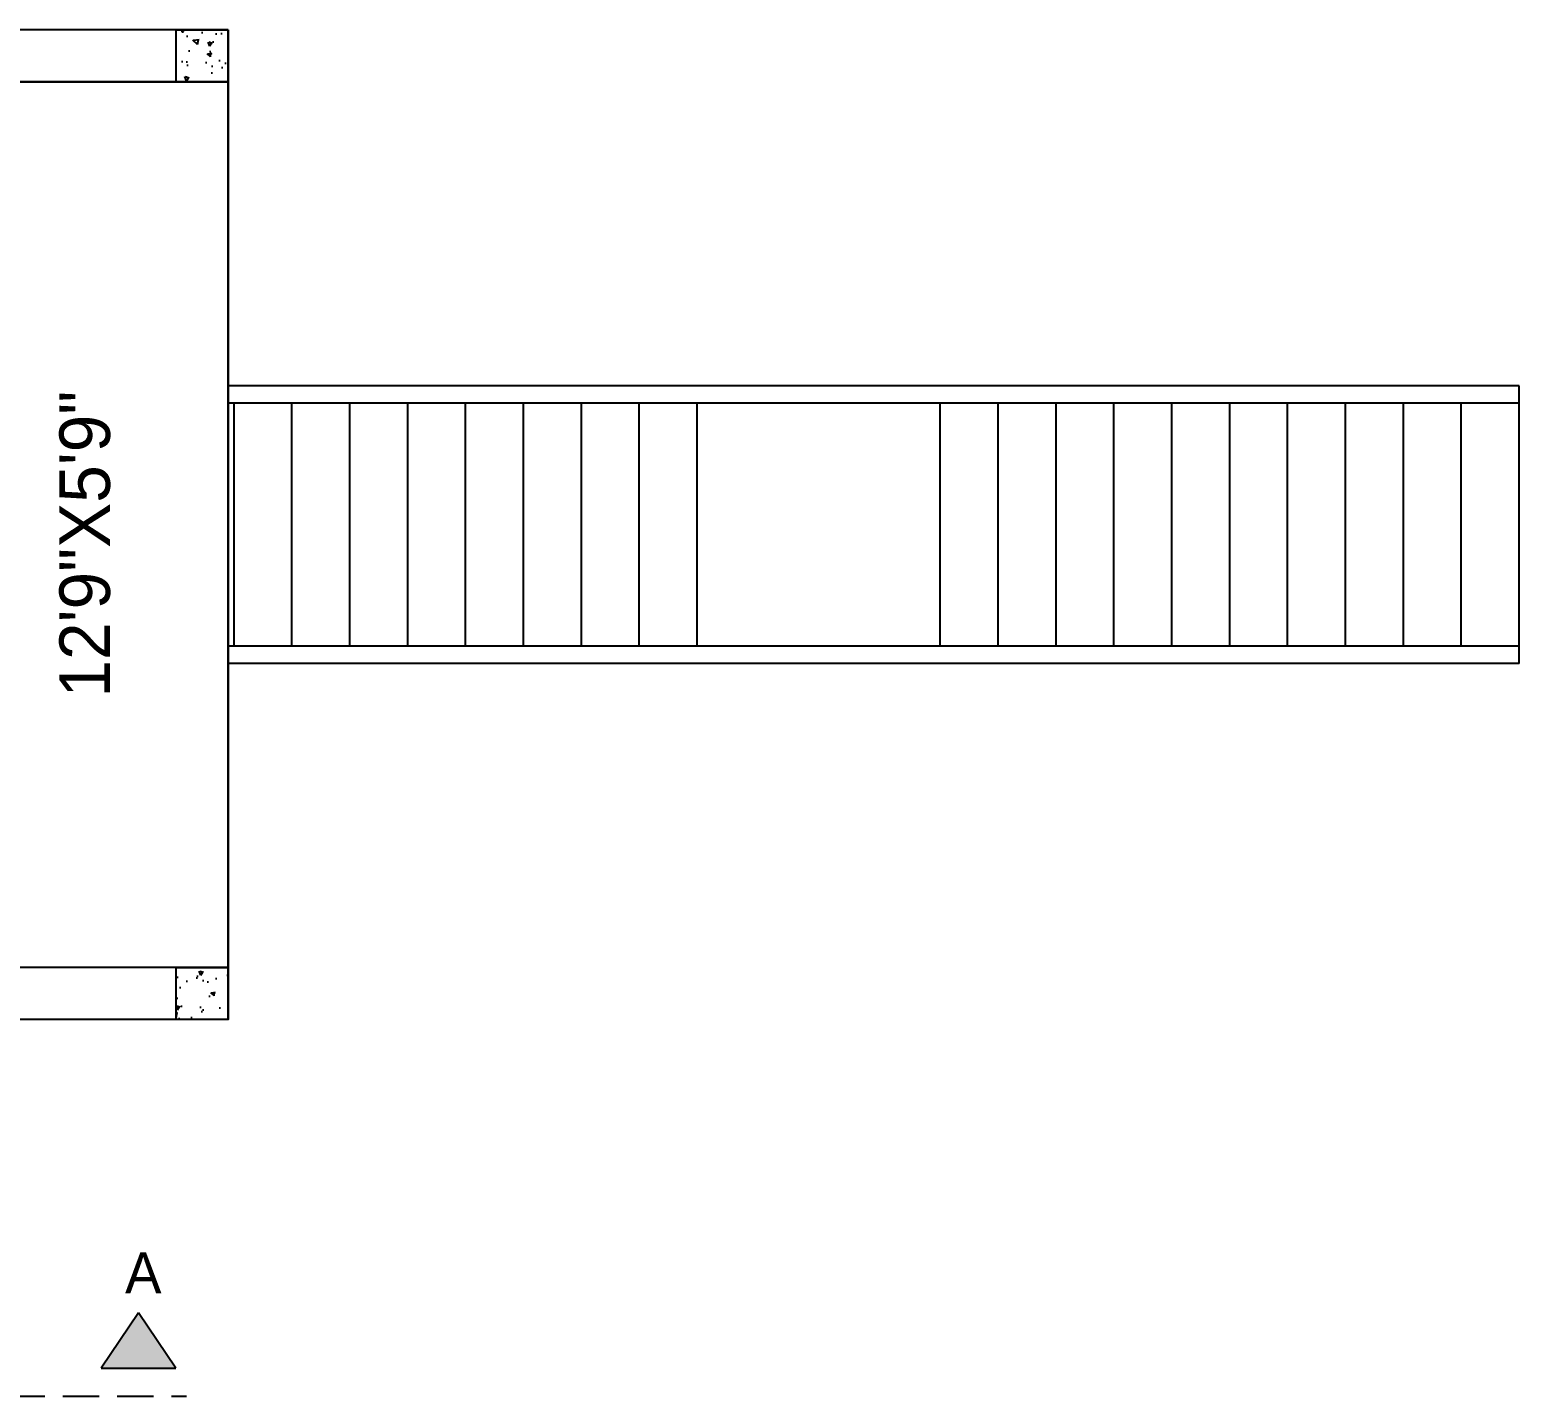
# Model space of a CAD drawing. Extents: x 173554 to 176562, y -34760 to -32805.
# Drawn here: x 175340.7 to 175598, y -34134.3 to -33898.2 of the extents above; entities that cross this region are included whole.
import ezdxf
from ezdxf.enums import TextEntityAlignment as Align

# ---------------------------------------------------------------- set-up
doc = ezdxf.new("R2010")
doc.units = 0
doc.header["$LTSCALE"] = 25
doc.header["$MEASUREMENT"] = 0
doc.linetypes.add('DASHDOT', pattern=[1, 0.5, -0.25, 0, -0.25])
doc.linetypes.add('HIDDEN', pattern=[0.375, 0.25, -0.125])
doc.layers.get('0').update_dxf_attribs({"linetype": 'CONTINUOUS'})
for name, color, linetype in [('COLUMN', 31, 'CONTINUOUS'), ('HATCH', 8, 'CONTINUOUS'), ('sec', 13, 'DASHDOT'), ('text', 2, 'CONTINUOUS'), ('wall', 13, 'CONTINUOUS')]:
    doc.layers.add(name, color=color, linetype=linetype)
doc.styles.add('STYLE2', font='')
doc.styles.add('style5', font='')
doc.styles.get('STYLE2').set_extended_font_data('Cooper BlkItHd BT')
doc.styles.get('style5').set_extended_font_data('Geometr415 Md BT')
pattern_1 = [(140, (133376.75, -210152.853), (0.62752135, 7.17260183), [0.75, -8.25]), (85, (133376.75, -210152.853), (-7.52192134, -1.38751334), [0.6, -6.6]), (190.4514, (133376.8025, -210152.255), (-6.89439542, 5.78509382), [0.6374019, -7.01142112]), (136.1842, (133374.75, -210152.853), (1.65519014, 10.6724105), [1.125, -12.375]), (186.6356, (133374.888, -210151.964), (-9.7411787, 9.34662706), [0.9561029, -10.51713]), (81.1842, (133374.75, -210152.853), (-9.741186, 9.34661945), [0.9, -9.9]), (111, (133375.25, -210151.853), (4.0261889, 5.96907052), [0.75, -8.25]), (56, (133375.25, -210151.853), (-7.25150045, 2.43315332), [0.6, -6.6]), (161.4514, (133375.586, -210151.3556), (-3.22530497, 8.40222629), [0.6374019, -7.01142112]), (127.5, (133376.7503, -210152.853), (-3.32893854, 0.121598553), [0, -6.52, 0, -6.7, 0, -6.625]), (97.5, (133376.7503, -210152.853), (-3.94411712, 2.630695374), [0, -3.82, 0, -6.37, 0, -2.525]), (57.5, (133376.7503, -210155.083), (0.225548717, 5.33822436), [0, -2.5, 0, -7.8, 0, -10.35]), (47.5, (133376.7503, -210156.083), (-1.00104982, 5.83186169), [0, -3.25, 0, -5.18, 0, -7.35])]

msp = doc.modelspace()

# ---------------------------------------------------------------- hatches: boundary and pattern name
at = {"layer": 'HATCH'}
h = msp.add_hatch(dxfattribs=at)
h.set_pattern_fill('AR-CONC', color=8, angle=90, style=0)
h.set_pattern_definition(pattern_1)
h.paths.add_polyline_path([(175374.97, -33898.24), (175365.97, -33898.24), (175365.97, -33907.24), (175374.97, -33907.24)])
h = msp.add_hatch(dxfattribs=at)
h.set_pattern_fill('AR-CONC', color=8, angle=90, style=0)
h.set_pattern_definition(pattern_1)
h.paths.add_polyline_path([(175365.97, -34060.24), (175365.97, -34069.24), (175374.97, -34069.24), (175374.97, -34060.24)])
at = {"layer": 'sec'}
msp.add_hatch(color=8, dxfattribs=at).paths.add_polyline_path([(175353, -34129.47), (175359.45, -34119.91), (175365.9, -34129.47)])

# ---------------------------------------------------------------- linework, layer by layer
for p, q in [((175374.97, -33898.24), (175305.97, -33898.24)), ((175374.97, -33907.24), (175296.97, -33907.24)), ((175305.97, -33907.24), (175374.97, -33907.24)), ((175374.97, -33907.24), (175374.97, -34060.24)), ((175497.97, -33959.74), (175374.97, -33959.74)), ((175597.97, -33959.74), (175497.97, -33959.74)), ((175597.97, -34007.74), (175597.97, -33959.74)), ((175497.97, -33962.74), (175374.97, -33962.74)), ((175375.97, -34004.74), (175375.97, -33962.74)), ((175385.97, -34004.74), (175385.97, -33962.74)), ((175395.97, -34004.74), (175395.97, -33962.74)), ((175405.97, -34004.74), (175405.97, -33962.74)), ((175405.97, -34004.74), (175405.97, -33962.74)), ((175415.97, -34004.74), (175415.97, -33962.74)), ((175425.97, -34004.74), (175425.97, -33962.74)), ((175435.97, -34004.74), (175435.97, -33962.74)), ((175445.97, -34004.74), (175445.97, -33962.74)), ((175455.97, -34004.74), (175455.97, -33962.74)), ((175497.97, -34004.74), (175497.97, -33962.74)), ((175597.97, -33962.74), (175497.97, -33962.74)), ((175507.97, -34004.74), (175507.97, -33962.74)), ((175517.97, -34004.74), (175517.97, -33962.74)), ((175527.97, -34004.74), (175527.97, -33962.74)), ((175537.97, -34004.74), (175537.97, -33962.74)), ((175547.97, -34004.74), (175547.97, -33962.74)), ((175557.97, -34004.74), (175557.97, -33962.74)), ((175567.97, -34004.74), (175567.97, -33962.74)), ((175577.97, -34004.74), (175577.97, -33962.74)), ((175587.97, -34004.74), (175587.97, -33962.74)), ((175497.97, -34004.74), (175374.97, -34004.74)), ((175597.97, -34004.74), (175497.97, -34004.74)), ((175497.97, -34007.74), (175374.97, -34007.74)), ((175597.97, -34007.74), (175497.97, -34007.74)), ((175374.97, -34060.24), (175296.97, -34060.24)), ((175374.97, -34060.24), (175305.97, -34060.24)), ((175374.97, -34069.24), (175296.97, -34069.24))]:
    msp.add_line(p, q)
at = {"layer": 'COLUMN'}
for points in [[(175374.97, -33898.24), (175374.97, -33907.24), (175365.97, -33907.24), (175365.97, -33898.24)], [(175374.97, -34060.24), (175374.97, -34069.24), (175365.97, -34069.24), (175365.97, -34060.24)]]:
    msp.add_lwpolyline(points, close=True, dxfattribs=at)
at = {"layer": 'sec', "linetype": 'Continuous'}
for p, q in [((175359.45, -34119.91), (175353, -34129.47)), ((175365.9, -34129.47), (175359.45, -34119.91))]:
    msp.add_line(p, q, dxfattribs=at)
at = {"layer": 'wall'}
for p, q in [((175374.97, -34069.24), (175374.97, -33898.24)), ((175353, -34129.47), (175365.9, -34129.47))]:
    msp.add_line(p, q, dxfattribs=at)
at = {"layer": 'wall', "linetype": 'HIDDEN'}
msp.add_line((174924.54, -34134.29), (175367.77, -34134.29), dxfattribs=at)

# ---------------------------------------------------------------- texts
at = {"layer": 'sec', "color": 2, "style": 'STYLE2', "text_generation_flag": 2}
msp.add_text('A', height=7.07, dxfattribs=at).set_placement((175360.3, -34116.53), align=Align.CENTER)
at = {"layer": 'text', "style": 'style5'}
msp.add_text('12\'9"X5\'9"', height=8.733, rotation=90, dxfattribs=at).set_placement((175354.54, -34013.6))

doc.saveas('drawing.dxf')
